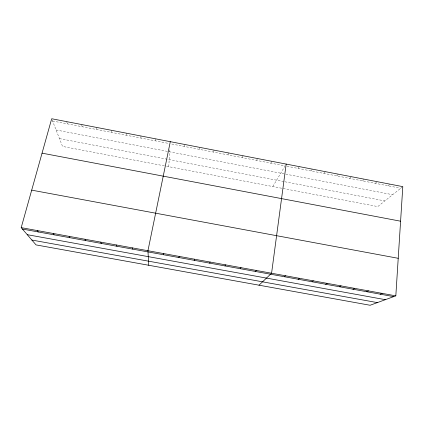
<?xml version="1.0" encoding="UTF-8"?>
<svg xmlns="http://www.w3.org/2000/svg" width="424" height="424" viewBox="0 0 424 424"><rect width="100%" height="100%" fill="white"/><g stroke="black" fill="none" stroke-linecap="round" stroke-linejoin="round"><path stroke-width="0.32" stroke-dasharray="2.12 1.59" d="M155.624 140.911L155.624 138.839M168.763 166.69L169.87 148.707M184.684 146.524L184.933 144.505M199.153 149.317L199.524 147.324M213.574 152.105L214.067 150.138M227.958 154.882L228.573 152.942M242.3 157.654L243.037 155.741M256.605 160.415L257.458 158.528M270.862 163.171L271.837 161.311M272.802 186.544L285.082 165.917L170.808 143.842M298.072 168.423L299.27 166.611M311.025 170.925L312.329 169.139M323.941 173.421L325.356 171.656M336.831 175.912L338.347 174.169M349.678 178.393L351.305 176.676M362.499 180.868L364.232 179.172M375.288 183.338L377.121 181.663M388.04 185.802L389.979 184.154M402.8 186.629L377.763 206.578L165.005 165.975M164.374 165.853L62.524 146.418L51.914 119.308M56.09 129.972L285.151 174.031M285.781 174.153L392.661 194.706M59.466 138.595L284.26 181.652M284.901 181.774L384.86 200.923M52.581 121.01L168.911 143.476M287.032 166.293L400.76 188.256M66.669 121.64L67.427 123.877M81.604 124.523L82.235 126.734M96.497 127.407L97.001 129.585M111.342 130.274L111.719 132.431M126.151 133.136L126.394 135.267M140.911 135.993L141.033 138.092"/><path stroke-width="0.64" d="M163.489 254.734L163.563 253.568M395.82 295.862L402.8 186.629L51.691 118.741L21.2 227.64L36.045 244.902L370.104 305.259L395.82 295.862L21.2 227.64M286.174 164.083L271.577 273.236L259.011 285.188M178.923 257.543L179.14 256.403M170.3 141.674L147.944 250.722L148.76 265.265M194.314 260.347L194.664 259.228M209.652 263.134L210.14 262.048M224.943 265.917L225.568 264.857M240.191 268.694L240.954 267.661M255.391 271.461L256.287 270.454M284.382 276.734L285.538 275.78M298.178 279.246L299.455 278.314M311.942 281.753L313.336 280.842M325.664 284.25L327.18 283.365M339.348 286.741L340.986 285.877M352.996 289.221L354.75 288.384M366.601 291.701L368.477 290.885M380.174 294.171L382.167 293.376M22.424 229.066L393.711 296.63M27.247 234.673L385.368 299.683M31.869 240.048L377.36 302.609M31.699 190.143L398.221 258.306M42.056 153.154L400.59 221.201M37.217 230.561L38.293 231.949M53.185 233.465L54.113 234.832M69.101 236.364L69.886 237.7M84.97 239.253L85.606 240.562M100.785 242.136L101.278 243.413M116.552 245.008L116.902 246.259M132.272 247.87L132.479 249.095"/></g></svg>
